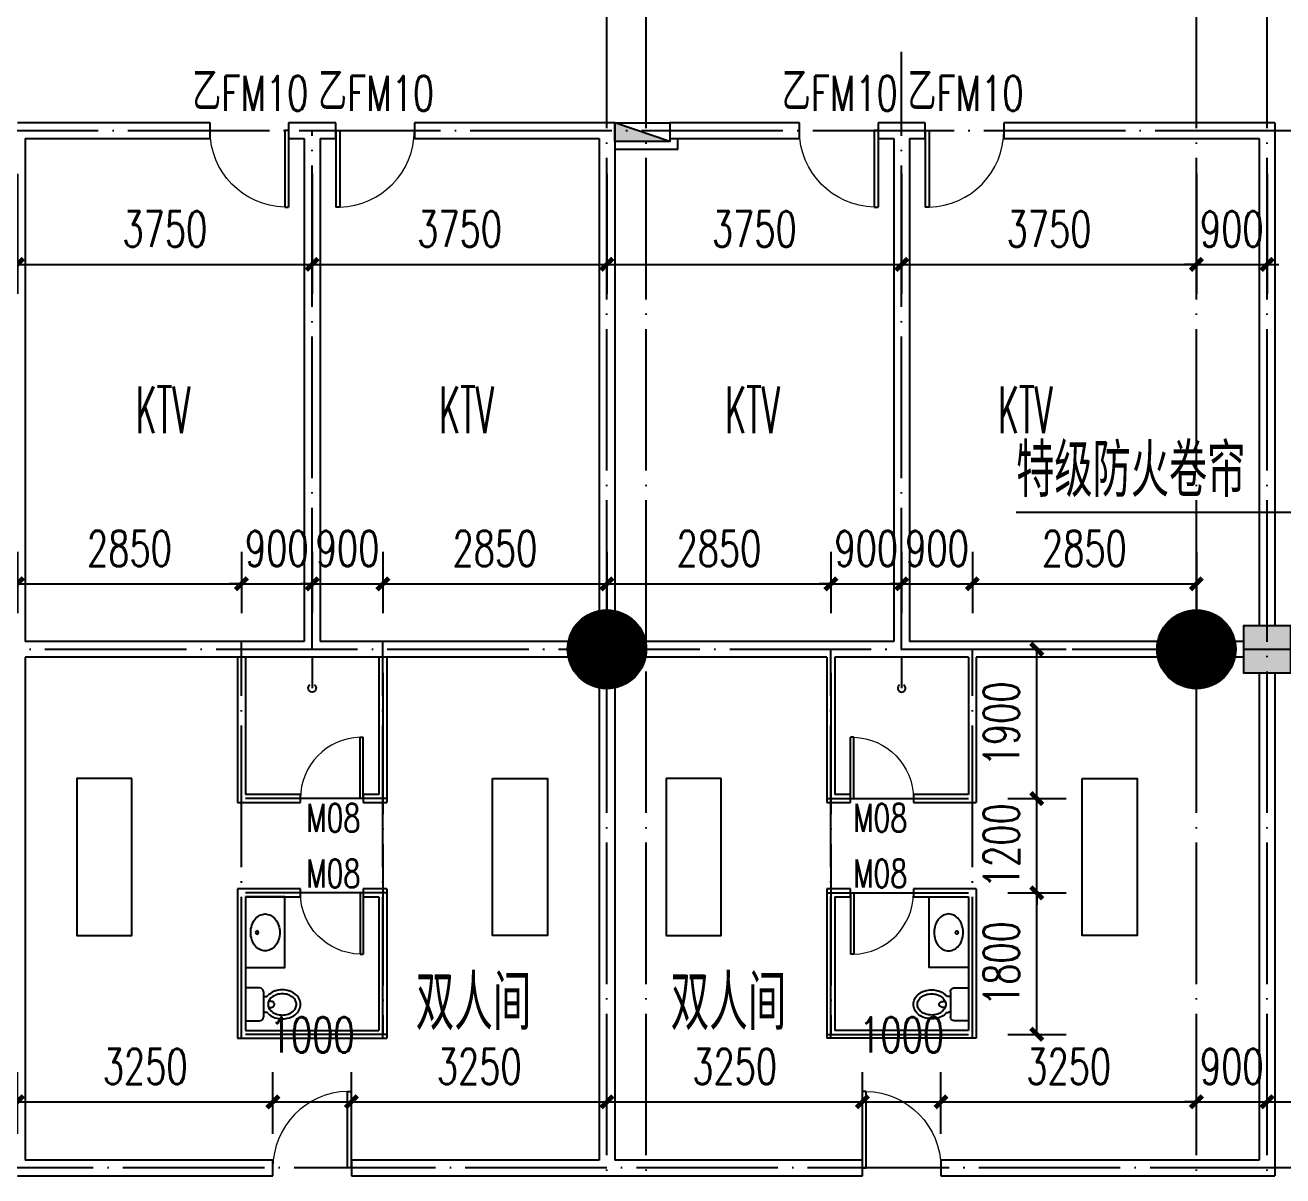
# Model space of a CAD drawing. Extents: x 246015 to 608740, y -108003 to 88400.
# Drawn here: x 430452 to 446454, y -18161 to -3520 of the extents above; entities that cross this region are included whole.
import ezdxf

# ---------------------------------------------------------------- set-up
doc = ezdxf.new("R2010")
doc.units = 0
doc.header["$LTSCALE"] = 3000
doc.header["$MEASUREMENT"] = 0
doc.header["$PDMODE"] = 1
doc.linetypes.add('DOTE', pattern=[2.42, 2, -0.2, 0.02, -0.2])
doc.layers.get('0').update_dxf_attribs({"linetype": 'CONTINUOUS'})
doc.layers.get('DEFPOINTS').update_dxf_attribs({"linetype": 'CONTINUOUS'})
for name, color, linetype in [('column', 9, 'CONTINUOUS'), ('DIM_LEAD', 3, 'CONTINUOUS'), ('dote', 1, 'DOTE'), ('LVTRY', 6, 'CONTINUOUS'), ('PUB_DIM', 3, 'CONTINUOUS'), ('PUB_HATCH', 8, 'CONTINUOUS'), ('PUB_TEXT', 7, 'CONTINUOUS'), ('WALL', 9, 'CONTINUOUS'), ('WALL-1', 31, 'CONTINUOUS'), ('WINDOW', 4, 'CONTINUOUS'), ('WINDOW_TEXT', 7, 'CONTINUOUS'), ('消火栓', 6, 'CONTINUOUS')]:
    doc.layers.add(name, color=color, linetype=linetype)
doc.styles.add('_TCH_DIM', font='SIMPLEX', dxfattribs={"bigfont": 'GBCBIG'})
doc.styles.add('_TCH_WINDOW', font='SIMPLEX', dxfattribs={"bigfont": 'GBCBIG'})
doc.styles.add('DIM_FONT', font='simplex.shx', dxfattribs={"width": 0.7, "bigfont": 'hztxt.shx'})
doc.dimstyles.new('DIMN150', dxfattribs={"dimscale": 1.5, "dimtxt": 300, "dimasz": 100, "dimexe": 250, "dimexo": 300, "dimgap": 150, "dimtad": 1, "dimdec": 0, "dimzin": 0, "dimdsep": 46, "dimtxsty": 'DIM_FONT', "dimblk": 'ARCHTICK', "dimcen": 0.09, "dimclrt": 7, "dimazin": 2, "dimtfac": 1, "dimtdec": 0, "dimtix": 1, "dimtmove": 2, "dimatfit": 3, "dimfxl": 0, "dimtolj": 1, "dimtzin": 0, "dimarcsym": 0})

# ---------------------------------------------------------------- blocks, each defined once
blk = doc.blocks.new('_ARCHTICK')
at = {"color": 0, "linetype": 'ByBlock', "const_width": 0.4}
blk.add_lwpolyline([(-0.5, -0.5), (0.5, 0.5)], dxfattribs=at)
blk = doc.blocks.new('*D336')
at = {"layer": 'DEFPOINTS', "color": 0}
for p in [(442504, -9771), (445354, -9771), (445354, -10629)]:
    blk.add_point(p, dxfattribs=at)
at = {"layer": 'PUB_DIM', "color": 0, "lineweight": -2}
for p, q in [((442504, -10221), (442504, -11004)), ((445354, -10221), (445354, -11004)), ((442504, -10629), (445354, -10629))]:
    blk.add_line(p, q, dxfattribs=at)
at = {"layer": 'PUB_DIM', "color": 0, "lineweight": -2, "xscale": 150, "yscale": 150, "zscale": 150, "rotation": 180}
blk.add_blockref('_ARCHTICK', (442504, -10629), dxfattribs=at)
at = {"layer": 'PUB_DIM', "color": 0, "lineweight": -2, "xscale": 150, "yscale": 150, "zscale": 150}
blk.add_blockref('_ARCHTICK', (445354, -10629), dxfattribs=at)
at = {"layer": 'PUB_DIM', "color": 7, "insert": (443929, -10179), "char_height": 450, "attachment_point": 5, "style": 'DIM_FONT'}
blk.add_mtext('\\A1;2850', dxfattribs=at)
blk = doc.blocks.new('*D337')
at = {"layer": 'DEFPOINTS', "color": 0}
for p in [(441604, -9771), (442504, -9771), (442504, -10629)]:
    blk.add_point(p, dxfattribs=at)
at = {"layer": 'PUB_DIM', "color": 0, "lineweight": -2}
for p, q in [((441604, -10221), (441604, -11004)), ((442504, -10221), (442504, -11004)), ((441604, -10629), (441454, -10629)), ((441604, -10629), (442504, -10629)), ((442504, -10629), (442654, -10629))]:
    blk.add_line(p, q, dxfattribs=at)
at = {"layer": 'PUB_DIM', "color": 0, "lineweight": -2, "xscale": 150, "yscale": 150, "zscale": 150}
blk.add_blockref('_ARCHTICK', (441604, -10629), dxfattribs=at)
at = {"layer": 'PUB_DIM', "color": 0, "lineweight": -2, "xscale": 150, "yscale": 150, "zscale": 150, "rotation": 180}
blk.add_blockref('_ARCHTICK', (442504, -10629), dxfattribs=at)
at = {"layer": 'PUB_DIM', "color": 7, "insert": (442054, -10179), "char_height": 450, "attachment_point": 5, "style": 'DIM_FONT'}
blk.add_mtext('\\A1;900', dxfattribs=at)
blk = doc.blocks.new('*D338')
at = {"layer": 'DEFPOINTS', "color": 0}
for p in [(440704, -9771), (441604, -9771), (441604, -10629)]:
    blk.add_point(p, dxfattribs=at)
at = {"layer": 'PUB_DIM', "color": 0, "lineweight": -2}
for p, q in [((440704, -10221), (440704, -11004)), ((441604, -10221), (441604, -11004)), ((440704, -10629), (440554, -10629)), ((440704, -10629), (441604, -10629)), ((441604, -10629), (441754, -10629))]:
    blk.add_line(p, q, dxfattribs=at)
at = {"layer": 'PUB_DIM', "color": 0, "lineweight": -2, "xscale": 150, "yscale": 150, "zscale": 150}
blk.add_blockref('_ARCHTICK', (440704, -10629), dxfattribs=at)
at = {"layer": 'PUB_DIM', "color": 0, "lineweight": -2, "xscale": 150, "yscale": 150, "zscale": 150, "rotation": 180}
blk.add_blockref('_ARCHTICK', (441604, -10629), dxfattribs=at)
at = {"layer": 'PUB_DIM', "color": 7, "insert": (441154, -10179), "char_height": 450, "attachment_point": 5, "style": 'DIM_FONT'}
blk.add_mtext('\\A1;900', dxfattribs=at)
blk = doc.blocks.new('*D339')
at = {"layer": 'DEFPOINTS', "color": 0}
for p in [(437854, -9771), (440704, -9771), (440704, -10629)]:
    blk.add_point(p, dxfattribs=at)
at = {"layer": 'PUB_DIM', "color": 0, "lineweight": -2}
for p, q in [((437854, -10221), (437854, -11004)), ((440704, -10221), (440704, -11004)), ((437854, -10629), (440704, -10629))]:
    blk.add_line(p, q, dxfattribs=at)
at = {"layer": 'PUB_DIM', "color": 0, "lineweight": -2, "xscale": 150, "yscale": 150, "zscale": 150, "rotation": 180}
blk.add_blockref('_ARCHTICK', (437854, -10629), dxfattribs=at)
at = {"layer": 'PUB_DIM', "color": 0, "lineweight": -2, "xscale": 150, "yscale": 150, "zscale": 150}
blk.add_blockref('_ARCHTICK', (440704, -10629), dxfattribs=at)
at = {"layer": 'PUB_DIM', "color": 7, "insert": (439279, -10179), "char_height": 450, "attachment_point": 5, "style": 'DIM_FONT'}
blk.add_mtext('\\A1;2850', dxfattribs=at)
blk = doc.blocks.new('*D340')
at = {"layer": 'DEFPOINTS', "color": 0}
for p in [(435004, -9771), (437854, -9771), (437854, -10629)]:
    blk.add_point(p, dxfattribs=at)
at = {"layer": 'PUB_DIM', "color": 0, "lineweight": -2}
for p, q in [((435004, -10221), (435004, -11004)), ((437854, -10221), (437854, -11004)), ((435004, -10629), (437854, -10629))]:
    blk.add_line(p, q, dxfattribs=at)
at = {"layer": 'PUB_DIM', "color": 0, "lineweight": -2, "xscale": 150, "yscale": 150, "zscale": 150, "rotation": 180}
blk.add_blockref('_ARCHTICK', (435004, -10629), dxfattribs=at)
at = {"layer": 'PUB_DIM', "color": 0, "lineweight": -2, "xscale": 150, "yscale": 150, "zscale": 150}
blk.add_blockref('_ARCHTICK', (437854, -10629), dxfattribs=at)
at = {"layer": 'PUB_DIM', "color": 7, "insert": (436429, -10179), "char_height": 450, "attachment_point": 5, "style": 'DIM_FONT'}
blk.add_mtext('\\A1;2850', dxfattribs=at)
blk = doc.blocks.new('*D341')
at = {"layer": 'DEFPOINTS', "color": 0}
for p in [(434104, -9771), (435004, -9771), (435004, -10629)]:
    blk.add_point(p, dxfattribs=at)
at = {"layer": 'PUB_DIM', "color": 0, "lineweight": -2}
for p, q in [((434104, -10221), (434104, -11004)), ((435004, -10221), (435004, -11004)), ((434104, -10629), (433954, -10629)), ((434104, -10629), (435004, -10629)), ((435004, -10629), (435154, -10629))]:
    blk.add_line(p, q, dxfattribs=at)
at = {"layer": 'PUB_DIM', "color": 0, "lineweight": -2, "xscale": 150, "yscale": 150, "zscale": 150}
blk.add_blockref('_ARCHTICK', (434104, -10629), dxfattribs=at)
at = {"layer": 'PUB_DIM', "color": 0, "lineweight": -2, "xscale": 150, "yscale": 150, "zscale": 150, "rotation": 180}
blk.add_blockref('_ARCHTICK', (435004, -10629), dxfattribs=at)
at = {"layer": 'PUB_DIM', "color": 7, "insert": (434554, -10179), "char_height": 450, "attachment_point": 5, "style": 'DIM_FONT'}
blk.add_mtext('\\A1;900', dxfattribs=at)
blk = doc.blocks.new('*D342')
at = {"layer": 'DEFPOINTS', "color": 0}
for p in [(433204, -9771), (434104, -9771), (434104, -10629)]:
    blk.add_point(p, dxfattribs=at)
at = {"layer": 'PUB_DIM', "color": 0, "lineweight": -2}
for p, q in [((433204, -10221), (433204, -11004)), ((434104, -10221), (434104, -11004)), ((433204, -10629), (433054, -10629)), ((433204, -10629), (434104, -10629)), ((434104, -10629), (434254, -10629))]:
    blk.add_line(p, q, dxfattribs=at)
at = {"layer": 'PUB_DIM', "color": 0, "lineweight": -2, "xscale": 150, "yscale": 150, "zscale": 150}
blk.add_blockref('_ARCHTICK', (433204, -10629), dxfattribs=at)
at = {"layer": 'PUB_DIM', "color": 0, "lineweight": -2, "xscale": 150, "yscale": 150, "zscale": 150, "rotation": 180}
blk.add_blockref('_ARCHTICK', (434104, -10629), dxfattribs=at)
at = {"layer": 'PUB_DIM', "color": 7, "insert": (433654, -10179), "char_height": 450, "attachment_point": 5, "style": 'DIM_FONT'}
blk.add_mtext('\\A1;900', dxfattribs=at)
blk = doc.blocks.new('*D343')
at = {"layer": 'DEFPOINTS', "color": 0}
for p in [(430354, -9771), (433204, -9771), (433204, -10629)]:
    blk.add_point(p, dxfattribs=at)
at = {"layer": 'PUB_DIM', "color": 0, "lineweight": -2}
for p, q in [((430354, -10221), (430354, -11004)), ((433204, -10221), (433204, -11004)), ((430354, -10629), (433204, -10629))]:
    blk.add_line(p, q, dxfattribs=at)
at = {"layer": 'PUB_DIM', "color": 0, "lineweight": -2, "xscale": 150, "yscale": 150, "zscale": 150, "rotation": 180}
blk.add_blockref('_ARCHTICK', (430354, -10629), dxfattribs=at)
at = {"layer": 'PUB_DIM', "color": 0, "lineweight": -2, "xscale": 150, "yscale": 150, "zscale": 150}
blk.add_blockref('_ARCHTICK', (433204, -10629), dxfattribs=at)
at = {"layer": 'PUB_DIM', "color": 7, "insert": (431779, -10179), "char_height": 450, "attachment_point": 5, "style": 'DIM_FONT'}
blk.add_mtext('\\A1;2850', dxfattribs=at)
blk = doc.blocks.new('*D723')
at = {"layer": 'DEFPOINTS', "color": 0}
for p in [(445354, -4961), (446254, -4961), (446254, -6564)]:
    blk.add_point(p, dxfattribs=at)
at = {"layer": 'PUB_DIM', "color": 0, "lineweight": -2}
for p, q in [((445354, -5411), (445354, -6939)), ((446254, -5411), (446254, -6939)), ((445354, -6564), (445204, -6564)), ((445354, -6564), (446254, -6564)), ((446254, -6564), (446404, -6564))]:
    blk.add_line(p, q, dxfattribs=at)
at = {"layer": 'PUB_DIM', "color": 0, "lineweight": -2, "xscale": 150, "yscale": 150, "zscale": 150}
blk.add_blockref('_ARCHTICK', (445354, -6564), dxfattribs=at)
at = {"layer": 'PUB_DIM', "color": 0, "lineweight": -2, "xscale": 150, "yscale": 150, "zscale": 150, "rotation": 180}
blk.add_blockref('_ARCHTICK', (446254, -6564), dxfattribs=at)
at = {"layer": 'PUB_DIM', "color": 7, "insert": (445804, -6114), "char_height": 450, "attachment_point": 5, "style": 'DIM_FONT'}
blk.add_mtext('\\A1;900', dxfattribs=at)
blk = doc.blocks.new('*D724')
at = {"layer": 'DEFPOINTS', "color": 0}
for p in [(441604, -4961), (445354, -4961), (445354, -6564)]:
    blk.add_point(p, dxfattribs=at)
at = {"layer": 'PUB_DIM', "color": 0, "lineweight": -2}
for p, q in [((441604, -5411), (441604, -6939)), ((445354, -5411), (445354, -6939)), ((441604, -6564), (445354, -6564))]:
    blk.add_line(p, q, dxfattribs=at)
at = {"layer": 'PUB_DIM', "color": 0, "lineweight": -2, "xscale": 150, "yscale": 150, "zscale": 150, "rotation": 180}
blk.add_blockref('_ARCHTICK', (441604, -6564), dxfattribs=at)
at = {"layer": 'PUB_DIM', "color": 0, "lineweight": -2, "xscale": 150, "yscale": 150, "zscale": 150}
blk.add_blockref('_ARCHTICK', (445354, -6564), dxfattribs=at)
at = {"layer": 'PUB_DIM', "color": 7, "insert": (443479, -6114), "char_height": 450, "attachment_point": 5, "style": 'DIM_FONT'}
blk.add_mtext('\\A1;3750', dxfattribs=at)
blk = doc.blocks.new('*D725')
at = {"layer": 'DEFPOINTS', "color": 0}
for p in [(437854, -4961), (441604, -4961), (441604, -6564)]:
    blk.add_point(p, dxfattribs=at)
at = {"layer": 'PUB_DIM', "color": 0, "lineweight": -2}
for p, q in [((437854, -5411), (437854, -6939)), ((441604, -5411), (441604, -6939)), ((437854, -6564), (441604, -6564))]:
    blk.add_line(p, q, dxfattribs=at)
at = {"layer": 'PUB_DIM', "color": 0, "lineweight": -2, "xscale": 150, "yscale": 150, "zscale": 150, "rotation": 180}
blk.add_blockref('_ARCHTICK', (437854, -6564), dxfattribs=at)
at = {"layer": 'PUB_DIM', "color": 0, "lineweight": -2, "xscale": 150, "yscale": 150, "zscale": 150}
blk.add_blockref('_ARCHTICK', (441604, -6564), dxfattribs=at)
at = {"layer": 'PUB_DIM', "color": 7, "insert": (439729, -6114), "char_height": 450, "attachment_point": 5, "style": 'DIM_FONT'}
blk.add_mtext('\\A1;3750', dxfattribs=at)
blk = doc.blocks.new('*D726')
at = {"layer": 'DEFPOINTS', "color": 0}
for p in [(434104, -4961), (437854, -4961), (437854, -6564)]:
    blk.add_point(p, dxfattribs=at)
at = {"layer": 'PUB_DIM', "color": 0, "lineweight": -2}
for p, q in [((434104, -5411), (434104, -6939)), ((437854, -5411), (437854, -6939)), ((434104, -6564), (437854, -6564))]:
    blk.add_line(p, q, dxfattribs=at)
at = {"layer": 'PUB_DIM', "color": 0, "lineweight": -2, "xscale": 150, "yscale": 150, "zscale": 150, "rotation": 180}
blk.add_blockref('_ARCHTICK', (434104, -6564), dxfattribs=at)
at = {"layer": 'PUB_DIM', "color": 0, "lineweight": -2, "xscale": 150, "yscale": 150, "zscale": 150}
blk.add_blockref('_ARCHTICK', (437854, -6564), dxfattribs=at)
at = {"layer": 'PUB_DIM', "color": 7, "insert": (435979, -6114), "char_height": 450, "attachment_point": 5, "style": 'DIM_FONT'}
blk.add_mtext('\\A1;3750', dxfattribs=at)
blk = doc.blocks.new('*D727')
at = {"layer": 'DEFPOINTS', "color": 0}
for p in [(430354, -4961), (434104, -4961), (434104, -6564)]:
    blk.add_point(p, dxfattribs=at)
at = {"layer": 'PUB_DIM', "color": 0, "lineweight": -2}
for p, q in [((430354, -5411), (430354, -6939)), ((434104, -5411), (434104, -6939)), ((430354, -6564), (434104, -6564))]:
    blk.add_line(p, q, dxfattribs=at)
at = {"layer": 'PUB_DIM', "color": 0, "lineweight": -2, "xscale": 150, "yscale": 150, "zscale": 150, "rotation": 180}
blk.add_blockref('_ARCHTICK', (430354, -6564), dxfattribs=at)
at = {"layer": 'PUB_DIM', "color": 0, "lineweight": -2, "xscale": 150, "yscale": 150, "zscale": 150}
blk.add_blockref('_ARCHTICK', (434104, -6564), dxfattribs=at)
at = {"layer": 'PUB_DIM', "color": 7, "insert": (432229, -6114), "char_height": 450, "attachment_point": 5, "style": 'DIM_FONT'}
blk.add_mtext('\\A1;3750', dxfattribs=at)
blk = doc.blocks.new('*D733')
at = {"layer": 'DEFPOINTS', "color": 0}
for p in [(442504, -14561), (443322, -14561), (442504, -16361)]:
    blk.add_point(p, dxfattribs=at)
at = {"layer": 'PUB_DIM', "color": 0, "lineweight": -2}
for p, q in [((442954, -14561), (443697, -14561)), ((443322, -16361), (443322, -14561)), ((442954, -16361), (443697, -16361))]:
    blk.add_line(p, q, dxfattribs=at)
at = {"layer": 'PUB_DIM', "color": 0, "lineweight": -2, "xscale": 150, "yscale": 150, "zscale": 150}
for p, rotation in [((443322, -14561), 90), ((443322, -16361), 270)]:
    blk.add_blockref('_ARCHTICK', p, dxfattribs=dict(at, rotation=rotation))
at = {"layer": 'PUB_DIM', "color": 7, "insert": (442872, -15461), "char_height": 450, "attachment_point": 5, "rotation": 90, "style": 'DIM_FONT'}
blk.add_mtext('\\A1;1800', dxfattribs=at)
blk = doc.blocks.new('*D734')
at = {"layer": 'DEFPOINTS', "color": 0}
for p in [(442504, -13361), (443322, -13361), (442504, -14561)]:
    blk.add_point(p, dxfattribs=at)
at = {"layer": 'PUB_DIM', "color": 0, "lineweight": -2}
for p, q in [((443322, -13361), (443322, -13211)), ((442954, -13361), (443697, -13361)), ((443322, -14561), (443322, -13361)), ((442954, -14561), (443697, -14561)), ((443322, -14561), (443322, -14711))]:
    blk.add_line(p, q, dxfattribs=at)
at = {"layer": 'PUB_DIM', "color": 0, "lineweight": -2, "xscale": 150, "yscale": 150, "zscale": 150}
for p, rotation in [((443322, -13361), 270), ((443322, -14561), 90)]:
    blk.add_blockref('_ARCHTICK', p, dxfattribs=dict(at, rotation=rotation))
at = {"layer": 'PUB_DIM', "color": 7, "insert": (442872, -13961), "char_height": 450, "attachment_point": 5, "rotation": 90, "style": 'DIM_FONT'}
blk.add_mtext('\\A1;1200', dxfattribs=at)
blk = doc.blocks.new('*D735')
at = {"layer": 'DEFPOINTS', "color": 0}
for p in [(442504, -11461), (443322, -11461), (442504, -13361)]:
    blk.add_point(p, dxfattribs=at)
at = {"layer": 'PUB_DIM', "color": 0, "lineweight": -2}
for p, q in [((442954, -11461), (443697, -11461)), ((443322, -13361), (443322, -11461)), ((442954, -13361), (443697, -13361))]:
    blk.add_line(p, q, dxfattribs=at)
at = {"layer": 'PUB_DIM', "color": 0, "lineweight": -2, "xscale": 150, "yscale": 150, "zscale": 150}
for p, rotation in [((443322, -11461), 90), ((443322, -13361), 270)]:
    blk.add_blockref('_ARCHTICK', p, dxfattribs=dict(at, rotation=rotation))
at = {"layer": 'PUB_DIM', "color": 7, "insert": (442872, -12411), "char_height": 450, "attachment_point": 5, "rotation": 90, "style": 'DIM_FONT'}
blk.add_mtext('\\A1;1900', dxfattribs=at)
blk = doc.blocks.new('*D738')
at = {"layer": 'DEFPOINTS', "color": 0}
for p in [(448954, -17219), (446254, -18077), (448954, -18077)]:
    blk.add_point(p, dxfattribs=at)
at = {"layer": 'PUB_DIM', "color": 0, "lineweight": -2}
for p, q in [((446254, -17627), (446254, -16844)), ((448954, -17627), (448954, -16844)), ((446254, -17219), (448954, -17219))]:
    blk.add_line(p, q, dxfattribs=at)
at = {"layer": 'PUB_DIM', "color": 0, "lineweight": -2, "xscale": 150, "yscale": 150, "zscale": 150, "rotation": 180}
blk.add_blockref('_ARCHTICK', (446254, -17219), dxfattribs=at)
at = {"layer": 'PUB_DIM', "color": 0, "lineweight": -2, "xscale": 150, "yscale": 150, "zscale": 150}
blk.add_blockref('_ARCHTICK', (448954, -17219), dxfattribs=at)
at = {"layer": 'PUB_DIM', "color": 7, "insert": (447604, -16769), "char_height": 450, "attachment_point": 5, "style": 'DIM_FONT'}
blk.add_mtext('\\A1;2700', dxfattribs=at)
blk = doc.blocks.new('*D739')
at = {"layer": 'DEFPOINTS', "color": 0}
for p in [(446254, -17219), (445354, -18077), (446254, -18077)]:
    blk.add_point(p, dxfattribs=at)
at = {"layer": 'PUB_DIM', "color": 0, "lineweight": -2}
for p, q in [((445354, -17627), (445354, -16844)), ((446254, -17627), (446254, -16844)), ((445354, -17219), (445204, -17219)), ((445354, -17219), (446254, -17219)), ((446254, -17219), (446404, -17219))]:
    blk.add_line(p, q, dxfattribs=at)
at = {"layer": 'PUB_DIM', "color": 0, "lineweight": -2, "xscale": 150, "yscale": 150, "zscale": 150}
blk.add_blockref('_ARCHTICK', (445354, -17219), dxfattribs=at)
at = {"layer": 'PUB_DIM', "color": 0, "lineweight": -2, "xscale": 150, "yscale": 150, "zscale": 150, "rotation": 180}
blk.add_blockref('_ARCHTICK', (446254, -17219), dxfattribs=at)
at = {"layer": 'PUB_DIM', "color": 7, "insert": (445804, -16769), "char_height": 450, "attachment_point": 5, "style": 'DIM_FONT'}
blk.add_mtext('\\A1;900', dxfattribs=at)
blk = doc.blocks.new('*D740')
at = {"layer": 'DEFPOINTS', "color": 0}
for p in [(445354, -17219), (442104, -18077), (445354, -18077)]:
    blk.add_point(p, dxfattribs=at)
at = {"layer": 'PUB_DIM', "color": 0, "lineweight": -2}
for p, q in [((442104, -17627), (442104, -16844)), ((445354, -17627), (445354, -16844)), ((442104, -17219), (445354, -17219))]:
    blk.add_line(p, q, dxfattribs=at)
at = {"layer": 'PUB_DIM', "color": 0, "lineweight": -2, "xscale": 150, "yscale": 150, "zscale": 150, "rotation": 180}
blk.add_blockref('_ARCHTICK', (442104, -17219), dxfattribs=at)
at = {"layer": 'PUB_DIM', "color": 0, "lineweight": -2, "xscale": 150, "yscale": 150, "zscale": 150}
blk.add_blockref('_ARCHTICK', (445354, -17219), dxfattribs=at)
at = {"layer": 'PUB_DIM', "color": 7, "insert": (443729, -16769), "char_height": 450, "attachment_point": 5, "style": 'DIM_FONT'}
blk.add_mtext('\\A1;3250', dxfattribs=at)
blk = doc.blocks.new('*D741')
at = {"layer": 'DEFPOINTS', "color": 0}
for p in [(442104, -17219), (441104, -18077), (442104, -18077)]:
    blk.add_point(p, dxfattribs=at)
at = {"layer": 'PUB_DIM', "color": 0, "lineweight": -2}
for p, q in [((441104, -17627), (441104, -16844)), ((442104, -17627), (442104, -16844)), ((441104, -17219), (442104, -17219))]:
    blk.add_line(p, q, dxfattribs=at)
at = {"layer": 'PUB_DIM', "color": 0, "lineweight": -2, "xscale": 150, "yscale": 150, "zscale": 150, "rotation": 180}
blk.add_blockref('_ARCHTICK', (441104, -17219), dxfattribs=at)
at = {"layer": 'PUB_DIM', "color": 0, "lineweight": -2, "xscale": 150, "yscale": 150, "zscale": 150}
blk.add_blockref('_ARCHTICK', (442104, -17219), dxfattribs=at)
at = {"layer": 'PUB_DIM', "color": 7, "insert": (441604, -16368), "char_height": 450, "attachment_point": 5, "style": 'DIM_FONT'}
blk.add_mtext('\\A1;1000', dxfattribs=at)
blk = doc.blocks.new('*D742')
at = {"layer": 'DEFPOINTS', "color": 0}
for p in [(441104, -17219), (437854, -18077), (441104, -18077)]:
    blk.add_point(p, dxfattribs=at)
at = {"layer": 'PUB_DIM', "color": 0, "lineweight": -2}
for p, q in [((437854, -17627), (437854, -16844)), ((441104, -17627), (441104, -16844)), ((437854, -17219), (441104, -17219))]:
    blk.add_line(p, q, dxfattribs=at)
at = {"layer": 'PUB_DIM', "color": 0, "lineweight": -2, "xscale": 150, "yscale": 150, "zscale": 150, "rotation": 180}
blk.add_blockref('_ARCHTICK', (437854, -17219), dxfattribs=at)
at = {"layer": 'PUB_DIM', "color": 0, "lineweight": -2, "xscale": 150, "yscale": 150, "zscale": 150}
blk.add_blockref('_ARCHTICK', (441104, -17219), dxfattribs=at)
at = {"layer": 'PUB_DIM', "color": 7, "insert": (439479, -16769), "char_height": 450, "attachment_point": 5, "style": 'DIM_FONT'}
blk.add_mtext('\\A1;3250', dxfattribs=at)
blk = doc.blocks.new('*D743')
at = {"layer": 'DEFPOINTS', "color": 0}
for p in [(437854, -17219), (434604, -18077), (437854, -18077)]:
    blk.add_point(p, dxfattribs=at)
at = {"layer": 'PUB_DIM', "color": 0, "lineweight": -2}
for p, q in [((434604, -17627), (434604, -16844)), ((437854, -17627), (437854, -16844)), ((434604, -17219), (437854, -17219))]:
    blk.add_line(p, q, dxfattribs=at)
at = {"layer": 'PUB_DIM', "color": 0, "lineweight": -2, "xscale": 150, "yscale": 150, "zscale": 150, "rotation": 180}
blk.add_blockref('_ARCHTICK', (434604, -17219), dxfattribs=at)
at = {"layer": 'PUB_DIM', "color": 0, "lineweight": -2, "xscale": 150, "yscale": 150, "zscale": 150}
blk.add_blockref('_ARCHTICK', (437854, -17219), dxfattribs=at)
at = {"layer": 'PUB_DIM', "color": 7, "insert": (436229, -16769), "char_height": 450, "attachment_point": 5, "style": 'DIM_FONT'}
blk.add_mtext('\\A1;3250', dxfattribs=at)
blk = doc.blocks.new('*D744')
at = {"layer": 'DEFPOINTS', "color": 0}
for p in [(434604, -17219), (433604, -18077), (434604, -18077)]:
    blk.add_point(p, dxfattribs=at)
at = {"layer": 'PUB_DIM', "color": 0, "lineweight": -2}
for p, q in [((433604, -17627), (433604, -16844)), ((434604, -17627), (434604, -16844)), ((433604, -17219), (434604, -17219))]:
    blk.add_line(p, q, dxfattribs=at)
at = {"layer": 'PUB_DIM', "color": 0, "lineweight": -2, "xscale": 150, "yscale": 150, "zscale": 150, "rotation": 180}
blk.add_blockref('_ARCHTICK', (433604, -17219), dxfattribs=at)
at = {"layer": 'PUB_DIM', "color": 0, "lineweight": -2, "xscale": 150, "yscale": 150, "zscale": 150}
blk.add_blockref('_ARCHTICK', (434604, -17219), dxfattribs=at)
at = {"layer": 'PUB_DIM', "color": 7, "insert": (434104, -16368), "char_height": 450, "attachment_point": 5, "style": 'DIM_FONT'}
blk.add_mtext('\\A1;1000', dxfattribs=at)
blk = doc.blocks.new('*D745')
at = {"layer": 'DEFPOINTS', "color": 0}
for p in [(433604, -17219), (430354, -18077), (433604, -18077)]:
    blk.add_point(p, dxfattribs=at)
at = {"layer": 'PUB_DIM', "color": 0, "lineweight": -2}
for p, q in [((430354, -17627), (430354, -16844)), ((433604, -17627), (433604, -16844)), ((430354, -17219), (433604, -17219))]:
    blk.add_line(p, q, dxfattribs=at)
at = {"layer": 'PUB_DIM', "color": 0, "lineweight": -2, "xscale": 150, "yscale": 150, "zscale": 150, "rotation": 180}
blk.add_blockref('_ARCHTICK', (430354, -17219), dxfattribs=at)
at = {"layer": 'PUB_DIM', "color": 0, "lineweight": -2, "xscale": 150, "yscale": 150, "zscale": 150}
blk.add_blockref('_ARCHTICK', (433604, -17219), dxfattribs=at)
at = {"layer": 'PUB_DIM', "color": 7, "insert": (431979, -16769), "char_height": 450, "attachment_point": 5, "style": 'DIM_FONT'}
blk.add_mtext('\\A1;3250', dxfattribs=at)
blk = doc.blocks.new('_YZH')
blk.add_circle((0, 0), 0.5)
at = {"layer": 'PUB_HATCH', "const_width": 0.5}
blk.add_lwpolyline([(-0.25, 0, 1), (0.25, 0, 1)], format="xyb", close=True, dxfattribs=at)
blk = doc.blocks.new('_FZH')
blk.add_lwpolyline([(-0.5, -0.5), (0.5, -0.5), (0.5, 0.5), (-0.5, 0.5)], close=True)
at = {"layer": 'PUB_HATCH'}
blk.add_solid([(-0.5, -0.5), (0.5, -0.5), (-0.5, 0.5), (0.5, 0.5)], dxfattribs=at)
blk = doc.blocks.new('$DorLib2D$00000001')
for p, q in [((0.45, 0.975), (0.5, 0.975)), ((0.45, 0), (0.45, 0.975)), ((0.5, 0), (0.5, 0.975)), ((0.5, 0), (0.45, 0))]:
    blk.add_line(p, q)
at = {"lineweight": 13}
blk.add_arc((0.475, 0), 0.975, 91.4693, 180, dxfattribs=at)
blk = doc.blocks.new('$lvtry$00000005')
for p, q in [((-210, 0, 0), (-210, -180, 0)), ((210, 0, 0), (-210, 0, 0)), ((210, -180, 0), (210, 0, 0)), ((160, -230, 0), (-160, -230, 0)), ((-101, -230, 0), (-101, -254, 0)), ((101, -230, 0), (101, -254, 0))]:
    blk.add_line(p, q)
at = {"elevation": 0}
blk.add_lwpolyline([(-135, -469, 0.080312), (-123, -544, 0.089014), (-92, -602, 0.104918), (-46, -639, 0.119812), (0, -650, 0.119812), (46, -639, 0.104918), (92, -602, 0.089014), (123, -544, 0.080312), (135, -469, 0.080312), (123, -395, 0.089014), (92, -337, 0.104918), (46, -300, 0.119812), (0, -288, 0.119812), (-46, -300, 0.104918), (-92, -337, 0.089014), (-123, -395, 0.080312)], format="xyb", close=True, dxfattribs=at)
for points in [[(-35, -295, 0.013578), (-36, -298, 0.073567), (-39, -318, 0.073567)], [(-39, -318, 0.073567), (-36, -339, 0.084454), (-27, -356, 0.10642), (-14, -368, 0.129709), (0, -372, 0.129709), (14, -368, 0.10642), (27, -356, 0.084454), (36, -339, 0.073567), (39, -318, 0.073567), (36, -298, 0.014016), (35, -295, 0.10642)]]:
    blk.add_lwpolyline(points, format="xyb", dxfattribs=at)
for centre, radius, start, end in [((-160, -180, 0), 50, 180, 270), ((52, -453, 0), 235, 141.2863, 161.6333), ((20, -427, 0), 194, 134.8144, 141.2863), ((-151, -254, 0), 50, 314.8144, 0), ((151, -254, 0), 50, 180, 225.2555), ((-20, -427, 0), 194, 38.7137, 45.2555), ((-52, -453, 0), 235, 18.3667, 38.7137), ((160, -180, 0), 50, 270, 0), ((102, -469, 0), 287, 161.6333, 180), ((102, -469, 0), 287, 180, 198.3667), ((-102, -469, 0), 287, 0, 18.3667), ((-102, -469, 0), 287, 341.6333, 0), ((52, -486, 0), 235, 198.3667, 218.7137), ((20, -512, 0), 194, 218.7137, 242.6714), ((-20, -512, 0), 194, 297.3286, 321.2863), ((-52, -486, 0), 235, 321.2863, 341.6333), ((0, -551, 0), 150, 242.6714, 270), ((0, -551, 0), 150, 270, 297.3286)]:
    blk.add_arc(centre, radius, start, end)
blk = doc.blocks.new('$lvtry$00000004')
at = {"elevation": 0}
blk.add_lwpolyline([(0, -370, 0.078966), (92, -355, 0.088152), (166, -316, 0.105269), (218, -253, 0.121685), (235, -185, 0.121685), (218, -117, 0.105269), (166, -54, 0.088152), (92, -15, 0.078966), (0, 0, 0.078966), (-92, -15, 0.088152), (-166, -54, 0.105269), (-218, -117, 0.121685), (-235, -185, 0.121685), (-218, -253, 0.105269), (-166, -316, 0.088152), (-92, -355, 0.078966)], format="xyb", close=True, dxfattribs=at)
blk.add_circle((0, -80, 0), 20)
blk = doc.blocks.new('$lvtry$00000010')
blk.add_line((0, -37), (0, -432))
blk.add_arc((0, -432), 50, 121.0332, 58.9668)
blk = doc.blocks.new('$TwtSys$00000434')
for p, q in [((-0.5, 0.5), (-0.5, -0.5)), ((-0.5, -0.5), (0.5, 0.5)), ((0.5, 0.5), (-0.5, 0.5)), ((0.5, -0.5), (0.5, 0.5)), ((-0.5, -0.5), (0.5, -0.5))]:
    blk.add_line(p, q)
blk.add_solid([(0.5, -0.5), (0.5, 0.5), (-0.5, -0.5)])

msp = doc.modelspace()

# ---------------------------------------------------------------- linework, layer by layer
at = {"layer": 'DIM_LEAD'}
msp.add_line((447649.5, -9722.2), (443060.4, -9722.2), dxfattribs=at)
at = {"layer": 'dote', "ltscale": 0.3}
for p, q in [((437853.9, -81061.4), (437853.9, 53538.6)), ((445353.9, -81061.4), (445353.9, 53538.6)), ((446253.9, -81061.4), (446253.9, 53538.6)), ((438353.9, -81061.4), (438353.9, 706.8)), ((441603.9, -11461.4), (441603.9, -3861.4)), ((372953.9, -4861.4), (457453.9, -4861.4)), ((434103.9, -11461.4), (434103.9, -4861.4)), ((295667.9, -11461.4), (554353.9, -11461.4)), ((433203.9, -16411.3), (433203.9, -11361.4)), ((435003.9, -16411.3), (435003.9, -11361.4)), ((440703.9, -16411.3), (440703.9, -11461.4)), ((442503.9, -16411.3), (442503.9, -11461.4)), ((435003.9, -11761.4), (435003.9, -16361.3)), ((440703.9, -11761.4), (440703.9, -16361.3)), ((435053.9, -13361.1), (433253.9, -13361.1)), ((440653.9, -13361.1), (442503.9, -13361.1)), ((435053.9, -14561.1), (433253.9, -14561.1)), ((440653.9, -14561.1), (442503.9, -14561.1)), ((435053.9, -16361.3), (433203.9, -16361.3)), ((440653.9, -16361.3), (442503.9, -16361.3)), ((457453.9, -18061.4), (373053.9, -18061.4))]:
    msp.add_line(p, q, dxfattribs=at)
at = {"layer": 'LVTRY'}
for points in [[(431808.2, -13104.2), (431108.2, -13104.2), (431108.2, -15104.2), (431808.2, -15104.2), (431808.2, -13104.2)], [(436399.6, -13104.2), (437099.6, -13104.2), (437099.6, -15104.2), (436399.6, -15104.2), (436399.6, -13104.2)], [(439308.2, -13104.2), (438608.2, -13104.2), (438608.2, -15104.2), (439308.2, -15104.2), (439308.2, -13104.2)], [(443899.6, -13104.2), (444599.6, -13104.2), (444599.6, -15104.2), (443899.6, -15104.2), (443899.6, -13104.2)], [(433253.9, -14611.1), (433253.9, -15511.3), (433753.9, -15511.3), (433753.9, -14611.1)], [(442453.9, -14611.1), (442453.9, -15511.3), (441953.9, -15511.3), (441953.9, -14611.1)]]:
    msp.add_lwpolyline(points, close=True, dxfattribs=at)
at = {"layer": 'WALL'}
for p, q in [((432803.9, -4761.4), (430353.9, -4761.4)), ((432803.9, -4961.4), (432803.9, -4761.4)), ((434103.9, -4761.4), (433803.9, -4761.4)), ((433803.9, -4761.4), (433803.9, -4961.4)), ((434403.9, -4761.4), (434103.9, -4761.4)), ((434403.9, -4961.4), (434403.9, -4761.4)), ((437953.9, -4761.4), (435403.9, -4761.4)), ((435403.9, -4761.4), (435403.9, -4961.4)), ((437953.9, -4761.4), (437953.9, -10971.5)), ((440303.9, -4761.4), (438653.9, -4761.4)), ((438653.9, -4761.4), (438653.9, -4961.4)), ((440303.9, -4961.4), (440303.9, -4761.4)), ((441603.9, -4761.4), (441303.9, -4761.4)), ((441303.9, -4761.4), (441303.9, -4961.4)), ((441903.9, -4761.4), (441603.9, -4761.4)), ((441903.9, -4961.4), (441903.9, -4761.4)), ((446353.9, -4761.4), (442903.9, -4761.4)), ((442903.9, -4761.4), (442903.9, -4961.4)), ((446353.9, -4761.4), (446353.9, -11161.4)), ((430453.9, -4961.4), (430453.9, -11361.4)), ((430453.9, -4961.4), (432803.9, -4961.4)), ((433803.9, -4961.4), (434003.9, -4961.4)), ((434003.9, -4961.4), (434003.9, -11361.4)), ((434203.9, -4961.4), (434203.9, -11361.4)), ((434203.9, -4961.4), (434403.9, -4961.4)), ((435403.9, -4961.4), (437753.9, -4961.4)), ((437753.9, -4961.4), (437753.9, -10971.5)), ((438653.9, -4961.4), (440303.9, -4961.4)), ((441303.9, -4961.4), (441503.9, -4961.4)), ((441503.9, -4961.4), (441503.9, -11361.4)), ((441703.9, -4961.4), (441703.9, -11361.4)), ((441703.9, -4961.4), (441903.9, -4961.4)), ((442903.9, -4961.4), (446153.9, -4961.4)), ((446153.9, -4961.4), (446153.9, -11161.4)), ((434003.9, -11361.4), (430453.9, -11361.4)), ((437364, -11361.4), (434203.9, -11361.4)), ((440703.9, -11361.4), (438343.8, -11361.4)), ((441503.9, -11361.4), (440703.9, -11361.4)), ((442503.9, -11361.4), (441703.9, -11361.4)), ((444864, -11361.4), (442503.9, -11361.4)), ((445953.9, -11361.4), (445843.8, -11361.4)), ((434103.9, -11561.4), (430453.9, -11561.4)), ((430453.9, -11561.4), (430453.9, -17961.4)), ((433153.9, -11561.4), (433153.9, -13411.1)), ((433253.9, -11561.4), (433153.9, -11561.4)), ((433253.9, -11561.4), (433253.9, -13311.1)), ((437364, -11561.4), (434103.9, -11561.4)), ((434953.9, -11561.4), (434953.9, -13311.1)), ((435053.9, -11561.4), (434953.9, -11561.4)), ((435053.9, -11561.4), (435053.9, -13411.1)), ((440653.9, -11561.4), (438343.8, -11561.4)), ((440653.9, -11561.4), (440653.9, -13411.1)), ((441603.9, -11561.4), (440753.9, -11561.4)), ((440753.9, -11561.4), (440753.9, -13311.1)), ((442453.9, -11561.4), (441603.9, -11561.4)), ((442453.9, -11561.4), (442453.9, -13311.1)), ((444864, -11561.4), (442553.9, -11561.4)), ((442553.9, -11561.4), (442553.9, -13411.1)), ((445953.9, -11561.4), (445843.8, -11561.4)), ((446153.9, -11761.4), (446153.9, -17961.4)), ((446353.9, -11761.4), (446353.9, -18161.4)), ((437753.9, -11951.3), (437753.9, -17961.4)), ((437953.9, -11951.3), (437953.9, -17961.4)), ((433153.9, -13411.1), (433953.9, -13411.1)), ((433953.9, -13311.1), (433253.9, -13311.1)), ((433953.9, -13411.1), (433953.9, -13311.1)), ((434953.9, -13311.1), (434753.9, -13311.1)), ((434753.9, -13311.1), (434753.9, -13411.1)), ((434753.9, -13411.1), (435053.9, -13411.1)), ((440653.9, -13411.1), (440953.9, -13411.1)), ((440953.9, -13311.1), (440753.9, -13311.1)), ((440953.9, -13411.1), (440953.9, -13311.1)), ((442453.9, -13311.1), (441753.9, -13311.1)), ((441753.9, -13311.1), (441753.9, -13411.1)), ((441753.9, -13411.1), (442553.9, -13411.1)), ((433953.9, -14511.1), (433153.9, -14511.1)), ((433153.9, -14511.1), (433153.9, -16411.3)), ((433953.9, -14611.1), (433953.9, -14511.1)), ((435053.9, -14511.1), (434753.9, -14511.1)), ((434753.9, -14511.1), (434753.9, -14611.1)), ((435053.9, -14511.1), (435053.9, -16411.3)), ((440953.9, -14511.1), (440653.9, -14511.1)), ((440653.9, -14511.1), (440653.9, -16411.3)), ((440953.9, -14611.1), (440953.9, -14511.1)), ((442553.9, -14511.1), (441753.9, -14511.1)), ((441753.9, -14511.1), (441753.9, -14611.1)), ((442553.9, -14511.1), (442553.9, -16411.3)), ((433253.9, -14611.1), (433953.9, -14611.1)), ((433253.9, -14611.1), (433253.9, -16311.3)), ((434753.9, -14611.1), (434953.9, -14611.1)), ((434953.9, -14611.1), (434953.9, -16311.3)), ((440753.9, -14611.1), (440953.9, -14611.1)), ((440753.9, -14611.1), (440753.9, -16311.3)), ((441753.9, -14611.1), (442453.9, -14611.1)), ((442453.9, -14611.1), (442453.9, -16311.3)), ((433253.9, -16311.3), (434953.9, -16311.3)), ((442453.9, -16311.3), (440753.9, -16311.3)), ((433153.9, -16411.3), (435053.9, -16411.3)), ((442553.9, -16411.3), (440653.9, -16411.3)), ((433603.9, -17961.4), (430453.9, -17961.4)), ((433603.9, -18161.4), (433603.9, -17961.4)), ((437753.9, -17961.4), (434603.9, -17961.4)), ((434603.9, -17961.4), (434603.9, -18161.4)), ((441103.9, -17961.4), (437953.9, -17961.4)), ((441103.9, -18161.4), (441103.9, -17961.4)), ((446153.9, -17961.4), (442103.9, -17961.4)), ((442103.9, -17961.4), (442103.9, -18161.4)), ((430353.9, -18161.4), (433603.9, -18161.4)), ((434603.9, -18161.4), (437853.9, -18161.4)), ((437853.9, -18161.4), (441103.9, -18161.4)), ((442103.9, -18161.4), (446353.9, -18161.4))]:
    msp.add_line(p, q, dxfattribs=at)
at = {"layer": 'WALL-1'}
for points in [[(438653.9, -4961.4), (438653.9, -5001.4), (437953.9, -5001.4)], [(438753.9, -4961.4), (438753.9, -5101.4), (437953.9, -5101.4)]]:
    msp.add_lwpolyline(points, dxfattribs=at)

# ---------------------------------------------------------------- block references
at = {"layer": 'column', "xscale": 1000, "yscale": 1000, "zscale": 1000}
for p in [(437853.9, -11461.4), (445353.9, -11461.4)]:
    msp.add_blockref('_YZH', p, dxfattribs=at)
at = {"layer": 'column', "xscale": 600, "yscale": 600, "zscale": 600, "rotation": 90}
msp.add_blockref('_FZH', (446253.9, -11461.4), dxfattribs=at)
at = {"layer": 'LVTRY'}
for name, p, yscale, rotation in [('$lvtry$00000010', (434103.9, -11524.4), -0.9999999999999992, 179.9999745933305), ('$lvtry$00000004', (433321.4, -15064.6), -1, 270), ('$lvtry$00000005', (442453.9, -15979.8), -0.9999999999999996, 89.99999999999999)]:
    msp.add_blockref(name, p, dxfattribs=dict(at, yscale=yscale, rotation=rotation))
for name, p, rotation in [('$lvtry$00000010', (441603.9, -11524.4), 2.540666954232636e-05), ('$lvtry$00000004', (442386.4, -15064.6), 270), ('$lvtry$00000005', (433253.9, -15979.8), 90.00000000000001)]:
    msp.add_blockref(name, p, dxfattribs=dict(at, rotation=rotation))
at = {"layer": 'WINDOW', "yscale": -1000}
for p, xscale, zscale in [((433303.9, -4861.4), 1000, 1000), ((434903.9, -4861.4), -1000, -1000), ((440803.9, -4861.4), 1000, 1000), ((442403.9, -4861.4), -1000, -1000)]:
    msp.add_blockref('$DorLib2D$00000001', p, dxfattribs=dict(at, xscale=xscale, zscale=zscale))
at = {"layer": 'WINDOW'}
ref = msp.add_blockref('$DorLib2D$00000001', (434353.9, -13361.1), dxfattribs=dict(at, xscale=800, yscale=800, zscale=800))
ref.add_attrib('A', 'M08', (434026.5, -14494.6), dxfattribs={"layer": 'WINDOW_TEXT', "height": 357, "style": '_TCH_WINDOW', "width": 0.705882})
ref = msp.add_blockref('$DorLib2D$00000001', (441353.9, -13361.1), dxfattribs=dict(at, xscale=800, yscale=-800, zscale=800, rotation=180))
ref.add_attrib('A', 'M08', (440985.2, -14494.6), dxfattribs={"layer": 'WINDOW_TEXT', "height": 357, "style": '_TCH_WINDOW', "width": 0.705882})
ref = msp.add_blockref('$DorLib2D$00000001', (434353.9, -14561.1), dxfattribs=dict(at, xscale=800, yscale=-800, zscale=800))
ref.add_attrib('A', 'M08', (434026.5, -13784.6), dxfattribs={"layer": 'WINDOW_TEXT', "height": 357, "style": '_TCH_WINDOW', "width": 0.705882})
ref = msp.add_blockref('$DorLib2D$00000001', (441353.9, -14561.1), dxfattribs=dict(at, xscale=800, yscale=800, zscale=800, rotation=180))
ref.add_attrib('A', 'M08', (440985.2, -13784.6), dxfattribs={"layer": 'WINDOW_TEXT', "height": 357, "style": '_TCH_WINDOW', "width": 0.705882})
at = {"layer": 'WINDOW', "yscale": -1000}
for p, xscale, zscale, rotation in [((434103.9, -18061.4), -1000, -1000, 179.9999999986701), ((441603.9, -18061.4), 1000, 1000, 179.9999999986677)]:
    msp.add_blockref('$DorLib2D$00000001', p, dxfattribs=dict(at, xscale=xscale, zscale=zscale, rotation=rotation))
at = {"layer": '消火栓', "xscale": -700, "yscale": 240, "zscale": 700, "rotation": 4.147200271736233e-09}
msp.add_blockref('$TwtSys$00000434', (438303.9, -4881.4), dxfattribs=at)

# ---------------------------------------------------------------- texts
at = {"layer": 'PUB_TEXT', "style": 'DIM_FONT'}
for s, height, width, p in [('KTV', 595, 0.494118, (431859.5, -8711.8)), ('KTV', 595, 0.494118, (435720.4, -8711.8)), ('KTV', 595, 0.494118, (439359.5, -8711.8)), ('KTV', 595, 0.494118, (442830.8, -8711.8)), ('双人间', 700, 0.7, (435422.1, -16307.2)), ('双人间', 700, 0.7, (438665.2, -16307.2))]:
    msp.add_text(s, height=height, dxfattribs=dict(at, width=width)).set_placement(p)
at = {"layer": 'PUB_TEXT', "style": '_TCH_DIM'}
msp.add_text('特级防火卷帘', height=675.18, dxfattribs=at).set_placement((443060.4, -9522.2))
at = {"layer": 'WINDOW_TEXT', "style": '_TCH_WINDOW'}
for p in [(432579.6, -4611.4), (434179.6, -4611.4), (440079.6, -4611.4), (441679.6, -4611.4)]:
    msp.add_text('乙', height=506.4, dxfattribs=at).set_placement(p)
at = {"layer": 'WINDOW_TEXT', "style": '_TCH_WINDOW', "width": 0.705882}
for p in [(432948.2, -4611.4), (434548.2, -4611.4), (440448.2, -4611.4), (442048.2, -4611.4)]:
    msp.add_text('FM10', height=446.25, dxfattribs=at).set_placement(p)

# ---------------------------------------------------------------- dimensions: what is measured, and where the dimension line sits
at = {"layer": 'PUB_DIM'}
for p1, p2, distance, picture, middle in [((430353.9, -4961.4), (434103.9, -4961.4), -1602.8, '*D727', (432228.9, -6114.2)), ((434103.9, -4961.4), (437853.9, -4961.4), -1602.8, '*D726', (435978.9, -6114.2)), ((437853.9, -4961.4), (441603.9, -4961.4), -1602.8, '*D725', (439728.9, -6114.2)), ((441603.9, -4961.4), (445353.9, -4961.4), -1602.8, '*D724', (443478.9, -6114.2)), ((445353.9, -4961.4), (446253.9, -4961.4), -1602.8, '*D723', (445803.9, -6114.2)), ((430353.9, -9770.9), (433203.9, -9770.9), -857.8, '*D343', (431778.9, -10178.7)), ((433203.9, -9770.9), (434103.9, -9770.9), -857.8, '*D342', (433653.9, -10178.7)), ((434103.9, -9770.9), (435003.9, -9770.9), -857.8, '*D341', (434553.9, -10178.7)), ((435003.9, -9770.9), (437853.9, -9770.9), -857.8, '*D340', (436428.9, -10178.7)), ((437853.9, -9770.9), (440703.9, -9770.9), -857.8, '*D339', (439278.9, -10178.7)), ((440703.9, -9770.9), (441603.9, -9770.9), -857.8, '*D338', (441153.9, -10178.7)), ((441603.9, -9770.9), (442503.9, -9770.9), -857.8, '*D337', (442053.9, -10178.7)), ((442503.9, -9770.9), (445353.9, -9770.9), -857.8, '*D336', (443928.9, -10178.7)), ((442503.9, -13361.1), (442503.9, -11461.4), -817.8, '*D735', (442871.6, -12411.2)), ((442503.9, -14561.1), (442503.9, -13361.1), -817.8, '*D734', (442871.6, -13961.1)), ((442503.9, -16361.3), (442503.9, -14561.1), -817.8, '*D733', (442871.6, -15461.2)), ((430353.9, -18077), (433603.9, -18077), 857.8, '*D745', (431978.9, -16769.2)), ((434603.9, -18077), (437853.9, -18077), 857.8, '*D743', (436228.9, -16769.2)), ((437853.9, -18077), (441103.9, -18077), 857.8, '*D742', (439478.9, -16769.2)), ((442103.9, -18077), (445353.9, -18077), 857.8, '*D740', (443728.9, -16769.2)), ((445353.9, -18077), (446253.9, -18077), 857.8, '*D739', (445803.9, -16769.2)), ((446253.9, -18077), (448953.9, -18077), 857.8, '*D738', (447603.9, -16769.2))]:
    dim = msp.add_aligned_dim(p1=p1, p2=p2, distance=distance, dimstyle='DIMN150', dxfattribs=at)
    dim.commit()
    dim.dimension.update_dxf_attribs({"geometry": picture, "text_midpoint": middle})
for base, p1, p2, picture, middle in [((434603.9, -17219.2), (433603.9, -18077), (434603.9, -18077), '*D744', (434103.9, -16367.9)), ((442103.9, -17219.2), (441103.9, -18077), (442103.9, -18077), '*D741', (441603.9, -16367.9))]:
    dim = msp.add_linear_dim(base=base, p1=p1, p2=p2, angle=0, dimstyle='DIMN150', dxfattribs=at)
    dim.commit()
    dim.dimension.update_dxf_attribs({"geometry": picture, "text_midpoint": middle, "dimtype": 129})

doc.saveas('drawing.dxf')
